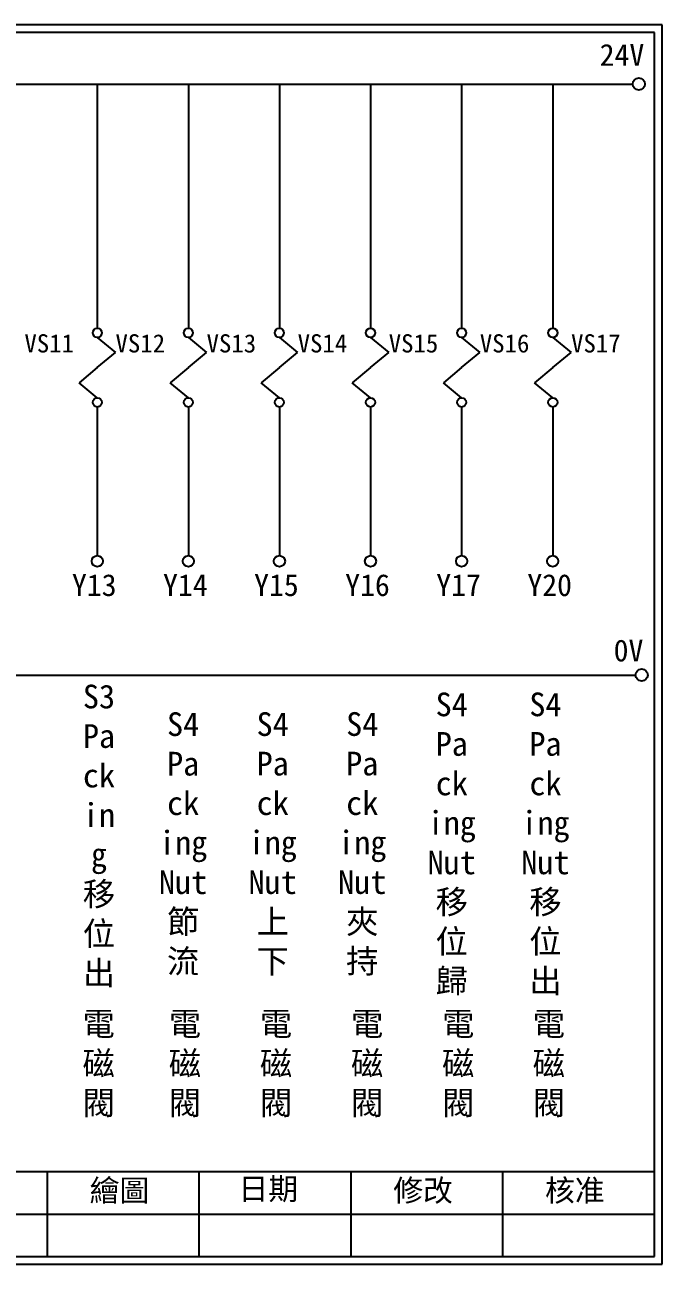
# Model space of a CAD drawing. Extents: x 926 to 1213, y 3 to 216.
# Drawn here: x 1107.8 to 1212.7, y 3 to 207 of the extents above; entities that cross this region are included whole.
import ezdxf

# ---------------------------------------------------------------- set-up
doc = ezdxf.new("R2010")
doc.units = 0
doc.layers.get('0').update_dxf_attribs({"linetype": 'CONTINUOUS'})
doc.layers.add('圖框層', color=7, linetype='CONTINUOUS')
doc.layers.add('標尺寸層', color=3, linetype='CONTINUOUS')
doc.styles.add('CNS', font='romanc.shx', dxfattribs={"bigfont": 'chineset.shx'})
doc.styles.add('STSL', font='KAIU.TTF')

msp = doc.modelspace()

# ---------------------------------------------------------------- linework, layer by layer
for centre in [(1208.88, 197.22), (1209.36, 99.96)]:
    msp.add_circle(centre, 1)
at = {"layer": '圖框層', "color": 7}
for p, q in [((1212.74, 206.97), (925.74, 206.97)), ((1212.74, 3), (1212.74, 206.97)), ((1211.49, 205.72), (926.99, 205.72)), ((1211.49, 4.25), (1211.49, 205.72)), ((926.99, 18.25), (1211.49, 18.25)), ((1111.49, 4.25), (1111.49, 18.25)), ((1136.49, 4.25), (1136.49, 18.25)), ((1161.49, 4.25), (1161.49, 18.25)), ((1186.49, 4.25), (1186.49, 18.25)), ((1061.49, 11.25), (1211.49, 11.25)), ((926.99, 4.25), (1211.49, 4.25)), ((925.74, 3), (1212.74, 3))]:
    msp.add_line(p, q, dxfattribs=at)
at = {"layer": '標尺寸層', "color": 7}
for p, q in [((930.28, 197.22), (1207.88, 197.22)), ((1119.7, 197.22), (1119.7, 157.03)), ((1134.7, 197.22), (1134.7, 157.03)), ((1149.7, 197.22), (1149.7, 157.03)), ((1164.7, 197.22), (1164.7, 157.03)), ((1179.7, 197.22), (1179.7, 157.03)), ((1194.73, 197.22), (1194.73, 157.03)), ((1119.7, 155.53), (1122.7, 153.04)), ((1134.7, 155.53), (1137.7, 153.04)), ((1149.7, 155.53), (1152.7, 153.04)), ((1164.7, 155.53), (1167.7, 153.04)), ((1179.7, 155.53), (1182.7, 153.04)), ((1194.73, 155.53), (1197.73, 153.04)), ((1119.7, 150.55), (1122.7, 153.04)), ((1134.7, 150.55), (1137.7, 153.04)), ((1149.7, 150.55), (1152.7, 153.04)), ((1164.7, 150.55), (1167.7, 153.04)), ((1179.7, 150.55), (1182.7, 153.04)), ((1194.73, 150.55), (1197.73, 153.04)), ((1119.7, 150.55), (1116.7, 148.06)), ((1134.7, 150.55), (1131.7, 148.06)), ((1149.7, 150.55), (1146.7, 148.06)), ((1164.7, 150.55), (1161.7, 148.06)), ((1179.7, 150.55), (1176.7, 148.06)), ((1194.73, 150.55), (1191.73, 148.06)), ((1119.7, 145.57), (1116.7, 148.06)), ((1134.7, 145.57), (1131.7, 148.06)), ((1149.7, 145.57), (1146.7, 148.06)), ((1164.7, 145.57), (1161.7, 148.06)), ((1179.7, 145.57), (1176.7, 148.06)), ((1194.73, 145.57), (1191.73, 148.06)), ((1119.7, 144.07), (1119.7, 119.62)), ((1134.7, 144.07), (1134.7, 119.62)), ((1149.7, 144.07), (1149.7, 119.62)), ((1164.7, 144.07), (1164.7, 119.62)), ((1179.7, 144.07), (1179.7, 119.62)), ((1194.73, 144.07), (1194.73, 119.62)), ((930.49, 99.96), (1208.36, 99.96))]:
    msp.add_line(p, q, dxfattribs=at)
for centre, radius in [((1119.7, 156.28), 0.751), ((1134.7, 156.28), 0.751), ((1149.7, 156.28), 0.751), ((1164.7, 156.28), 0.751), ((1179.7, 156.28), 0.751), ((1194.73, 156.28), 0.751), ((1119.7, 144.82), 0.751), ((1134.7, 144.82), 0.751), ((1149.7, 144.82), 0.751), ((1164.7, 144.82), 0.751), ((1179.7, 144.82), 0.751), ((1194.73, 144.82), 0.751), ((1119.7, 118.7), 0.92), ((1134.7, 118.7), 0.92), ((1149.7, 118.7), 0.92), ((1164.7, 118.7), 0.92), ((1179.7, 118.7), 0.92), ((1194.7, 118.7), 0.92)]:
    msp.add_circle(centre, radius, dxfattribs=at)

# ---------------------------------------------------------------- texts
at = {"layer": '圖框層', "color": 4, "style": 'STSL'}
for s, height, p in [('24V', 3.6, (1202.44, 200.22)), ('VS11', 3, (1107.7, 153.04)), ('VS12', 3, (1122.7, 153.04)), ('VS13', 3, (1137.7, 153.04)), ('VS14', 3, (1152.7, 153.04)), ('VS15', 3, (1167.7, 153.04)), ('VS16', 3, (1182.7, 153.04)), ('VS17', 3, (1197.73, 153.04)), ('Y13', 3.6, (1115.53, 112.96)), ('Y14', 3.6, (1130.53, 112.96)), ('Y15', 3.6, (1145.53, 112.96)), ('Y16', 3.6, (1160.53, 112.96)), ('Y17', 3.6, (1175.53, 112.96)), ('Y20', 3.6, (1190.53, 112.96)), ('0V', 3.6, (1204.74, 102.2)), ('繪圖', 3.6, (1118.44, 13.34)), ('日期', 3.6, (1142.96, 13.59)), ('修改', 3.6, (1168.44, 13.34)), ('核准', 3.6, (1193.44, 13.34))]:
    msp.add_text(s, height=height, dxfattribs=at).set_placement(p)
at = {"layer": '標尺寸層', "color": 7, "char_height": 3.9, "attachment_point": 5, "style": 'CNS'}
for s, insert, width in [('{\\fDFKai-SB|b0|i0|c136|p65;S3\\PPa\\Pck\\Pin\\Pg移位出}', (1119.98, 73.46), 3.759), ('{\\fDFKai-SB|b0|i0|c136|p65;S4\\PPa\\Pck\\Ping\\PNut\\P移位歸}', (1178.08, 72.17), 2.8481), ('{\\fDFKai-SB|b0|i0|c136|p65;S4\\PPa\\Pck\\Ping\\PNut\\P移位出}', (1193.51, 72.17), 2.8481), ('{\\fDFKai-SB|b0|i0|c136|p65;S4\\PPa\\Pck\\Ping\\PNut\\P節流}', (1133.84, 72.17), 2.8481), ('{\\fDFKai-SB|b0|i0|c136|p65;S4\\PPa\\Pck\\Ping\\PNut\\P上下}', (1148.59, 72.17), 2.8481), ('{\\fDFKai-SB|b0|i0|c136|p65;S4\\PPa\\Pck\\Ping\\PNut\\P夾持}', (1163.34, 72.17), 2.8481), ('{\\fDFKai-SB|b0|i0|c136|p65;電磁閥}', (1119.93, 35.84), 8.6627), ('{\\fDFKai-SB|b0|i0|c136|p65;電磁閥}', (1134.14, 35.84), 8.6627), ('{\\fDFKai-SB|b0|i0|c136|p65;電磁閥}', (1149.14, 35.84), 8.6627), ('{\\fDFKai-SB|b0|i0|c136|p65;電磁閥}', (1164.14, 35.84), 8.6627), ('{\\fDFKai-SB|b0|i0|c136|p65;電磁閥}', (1179.14, 35.84), 8.6627), ('{\\fDFKai-SB|b0|i0|c136|p65;電磁閥}', (1194.07, 35.84), 8.6627)]:
    msp.add_mtext(s, dxfattribs=dict(at, insert=insert, width=width))

doc.saveas('drawing.dxf')
